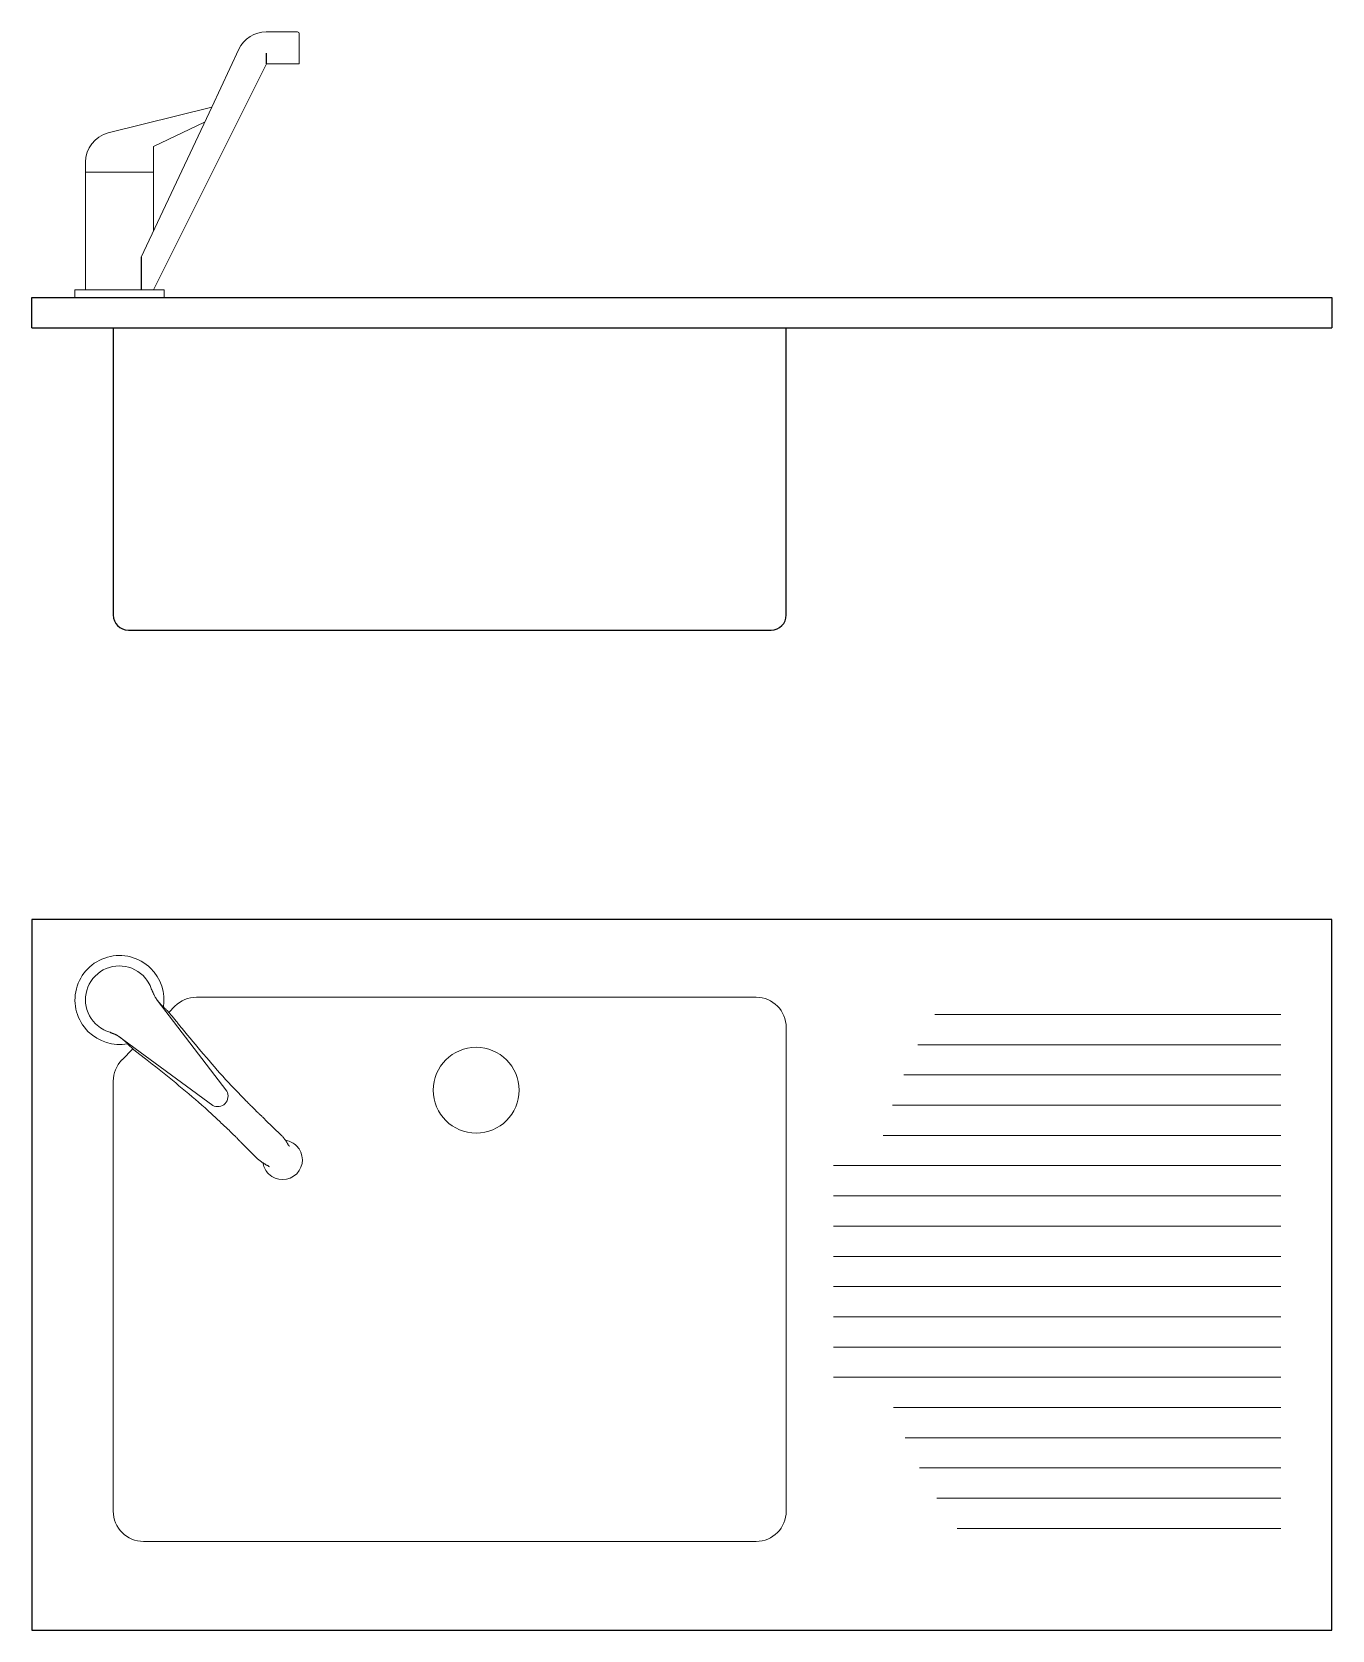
# Model space of a CAD drawing. Header units: millimetres. Extents: x 311 to 397, y 250 to 356.
import ezdxf

# ---------------------------------------------------------------- set-up
doc = ezdxf.new("R2010")
doc.units = ezdxf.units.MM
doc.layers.add('A-FURN', color=9, linetype='Continuous', lineweight=18)

msp = doc.modelspace()

# ---------------------------------------------------------------- linework, layer by layer
for p, q in [((326.34, 353.78), (326.34, 354.5)), ((318.05, 341), (318.05, 338.83)), ((310.83, 336.33), (310.83, 338.33)), ((310.83, 338.33), (396.83, 338.33)), ((396.83, 338.33), (396.83, 336.33)), ((310.83, 336.33), (396.83, 336.33)), ((316.21, 336.33), (316.21, 317.33)), ((360.73, 317.33), (360.73, 336.33)), ((317.21, 316.33), (359.73, 316.33)), ((396.83, 297.18), (310.83, 297.18)), ((310.83, 297.18), (310.83, 250.18)), ((396.83, 250.18), (396.83, 297.18)), ((310.83, 250.18), (396.83, 250.18))]:
    msp.add_line(p, q)
for centre, start, end in [((317.21, 317.33), 180, 270), ((359.73, 317.33), 270, 0)]:
    msp.add_arc(centre, 1, start, end)
at = {"layer": 'A-FURN'}
for p, q in [((328.41, 355.9), (326.33, 355.9)), ((328.51, 353.78), (328.51, 355.8)), ((324.52, 354.75), (322.73, 350.93)), ((318.87, 338.83), (326.34, 353.78)), ((326.34, 353.78), (328.51, 353.78)), ((315.88, 349.22), (322.73, 350.93)), ((322.73, 350.93), (318.05, 341)), ((318.87, 348.33), (322.25, 349.93)), ((318.87, 346.62), (318.87, 348.33)), ((314.37, 342.83), (314.37, 347.28)), ((314.37, 346.62), (318.28, 346.62)), ((318.87, 346.62), (318.28, 346.62)), ((318.87, 342.73), (318.87, 346.62)), ((314.37, 338.83), (314.37, 342.83)), ((313.68, 338.33), (313.68, 338.83)), ((313.68, 338.83), (319.57, 338.83)), ((319.57, 338.83), (318.87, 338.83)), ((319.57, 338.83), (319.57, 338.33)), ((358.73, 292.04), (321.71, 292.04)), ((320.29, 291.44), (319.89, 291.04)), ((393.44, 290.9), (370.55, 290.9)), ((360.73, 290.04), (360.73, 258.04)), ((317.51, 288.62), (316.79, 287.9)), ((393.44, 288.9), (369.44, 288.9)), ((393.44, 286.9), (368.51, 286.9)), ((316.21, 286.49), (316.21, 258.04)), ((393.44, 284.9), (367.75, 284.9)), ((326.27, 283.94), (327.32, 282.91)), ((324.73, 282.37), (325.78, 281.34)), ((393.44, 282.9), (367.14, 282.9)), ((393.44, 280.9), (363.86, 280.9)), ((393.44, 278.9), (363.86, 278.9)), ((393.44, 276.9), (363.86, 276.9)), ((393.44, 274.9), (363.86, 274.9)), ((393.44, 272.9), (363.86, 272.9)), ((393.44, 270.9), (363.86, 270.9)), ((393.44, 268.9), (363.86, 268.9)), ((393.44, 266.9), (363.86, 266.9)), ((393.44, 264.9), (367.83, 264.9)), ((393.44, 262.9), (368.6, 262.9)), ((393.44, 260.9), (369.55, 260.9)), ((393.44, 258.9), (370.69, 258.9)), ((393.44, 256.9), (372.03, 256.9)), ((358.73, 256.04), (318.21, 256.04))]:
    msp.add_line(p, q, dxfattribs=at)
at = {"layer": 'A-FURN', "ltscale": 4}
for p, q in [((319.16, 291.8), (319.12, 291.85)), ((319.12, 291.85), (323.72, 285.83)), ((319.2, 291.74), (319.16, 291.8)), ((319.25, 291.69), (319.2, 291.74)), ((319.29, 291.64), (319.25, 291.69)), ((319.34, 291.59), (319.29, 291.64)), ((319.39, 291.54), (319.34, 291.59)), ((319.43, 291.49), (319.39, 291.54)), ((319.48, 291.45), (319.43, 291.49)), ((319.53, 291.4), (319.48, 291.45)), ((319.58, 291.35), (319.53, 291.4)), ((319.63, 291.3), (319.58, 291.35)), ((319.68, 291.26), (319.63, 291.3)), ((319.72, 291.21), (319.68, 291.26)), ((319.77, 291.16), (319.72, 291.21)), ((319.82, 291.11), (319.77, 291.16)), ((319.87, 291.06), (319.82, 291.11)), ((319.91, 291.01), (319.87, 291.06)), ((319.96, 290.96), (319.91, 291.01)), ((320, 290.91), (319.96, 290.96)), ((320.05, 290.86), (320, 290.91)), ((320.09, 290.81), (320.05, 290.86)), ((320.13, 290.76), (320.09, 290.81)), ((320.18, 290.71), (320.13, 290.76)), ((316, 289.72), (315.98, 289.73)), ((316.03, 289.7), (316, 289.72)), ((316.06, 289.69), (316.03, 289.7)), ((316.09, 289.68), (316.06, 289.69)), ((316.11, 289.67), (316.09, 289.68)), ((316.14, 289.66), (316.11, 289.67)), ((320.22, 290.65), (320.18, 290.71)), ((320.26, 290.6), (320.22, 290.65)), ((320.3, 290.55), (320.26, 290.6)), ((320.35, 290.49), (320.3, 290.55)), ((320.39, 290.44), (320.35, 290.49)), ((320.43, 290.39), (320.39, 290.44)), ((320.47, 290.34), (320.43, 290.39)), ((320.51, 290.28), (320.47, 290.34)), ((320.56, 290.23), (320.51, 290.28)), ((320.6, 290.18), (320.56, 290.23)), ((320.64, 290.12), (320.6, 290.18)), ((320.68, 290.07), (320.64, 290.12)), ((320.72, 290.02), (320.68, 290.07)), ((320.77, 289.97), (320.72, 290.02)), ((320.95, 289.76), (320.77, 289.97)), ((321.12, 289.54), (320.95, 289.76)), ((316.17, 289.65), (316.14, 289.66)), ((316.2, 289.64), (316.17, 289.65)), ((316.22, 289.63), (316.2, 289.64)), ((316.25, 289.62), (316.22, 289.63)), ((316.28, 289.61), (316.25, 289.62)), ((316.31, 289.59), (316.28, 289.61)), ((316.33, 289.58), (316.31, 289.59)), ((316.36, 289.57), (316.33, 289.58)), ((316.39, 289.56), (316.36, 289.57)), ((316.42, 289.55), (316.39, 289.56)), ((316.44, 289.53), (316.42, 289.55)), ((316.47, 289.52), (316.44, 289.53)), ((316.49, 289.51), (316.47, 289.52)), ((316.52, 289.49), (316.49, 289.51)), ((316.58, 289.45), (316.52, 289.49)), ((322.79, 284.89), (316.58, 289.45)), ((316.63, 289.42), (316.58, 289.45)), ((316.69, 289.38), (316.63, 289.42)), ((316.74, 289.34), (316.69, 289.38)), ((316.8, 289.29), (316.74, 289.34)), ((316.85, 289.25), (316.8, 289.29)), ((316.9, 289.21), (316.85, 289.25)), ((316.95, 289.16), (316.9, 289.21)), ((317, 289.11), (316.95, 289.16)), ((317.05, 289.07), (317, 289.11)), ((317.1, 289.02), (317.05, 289.07)), ((317.15, 288.97), (317.1, 289.02)), ((317.2, 288.92), (317.15, 288.97)), ((317.25, 288.87), (317.2, 288.92)), ((317.29, 288.83), (317.25, 288.87)), ((317.34, 288.78), (317.29, 288.83)), ((317.39, 288.73), (317.34, 288.78)), ((317.44, 288.69), (317.39, 288.73)), ((317.49, 288.64), (317.44, 288.69)), ((317.54, 288.59), (317.49, 288.64)), ((321.3, 289.33), (321.12, 289.54)), ((321.48, 289.12), (321.3, 289.33)), ((321.66, 288.91), (321.48, 289.12)), ((321.83, 288.7), (321.66, 288.91)), ((322.01, 288.48), (321.83, 288.7)), ((317.69, 288.48), (317.54, 288.59)), ((318.35, 287.96), (317.69, 288.48)), ((318.57, 287.79), (318.35, 287.96)), ((318.79, 287.61), (318.57, 287.79)), ((319.02, 287.44), (318.79, 287.61)), ((322.19, 288.27), (322.01, 288.48)), ((322.37, 288.06), (322.19, 288.27)), ((322.55, 287.85), (322.37, 288.06)), ((322.73, 287.64), (322.55, 287.85)), ((322.91, 287.43), (322.73, 287.64)), ((319.24, 287.26), (319.02, 287.44)), ((319.46, 287.08), (319.24, 287.26)), ((319.68, 286.91), (319.46, 287.08)), ((319.9, 286.73), (319.68, 286.91)), ((320.12, 286.55), (319.9, 286.73)), ((320.34, 286.37), (320.12, 286.55)), ((323.09, 287.22), (322.91, 287.43)), ((323.27, 287.02), (323.09, 287.22)), ((323.46, 286.81), (323.27, 287.02)), ((323.64, 286.61), (323.46, 286.81)), ((323.83, 286.4), (323.64, 286.61)), ((320.56, 286.19), (320.34, 286.37)), ((320.78, 286.01), (320.56, 286.19)), ((321, 285.83), (320.78, 286.01)), ((321.22, 285.65), (321, 285.83)), ((321.43, 285.46), (321.22, 285.65)), ((321.65, 285.28), (321.43, 285.46)), ((324.02, 286.2), (323.83, 286.4)), ((324.21, 286), (324.02, 286.2)), ((324.4, 285.8), (324.21, 286)), ((324.47, 285.74), (324.4, 285.8)), ((324.53, 285.67), (324.47, 285.74)), ((324.59, 285.61), (324.53, 285.67)), ((324.66, 285.54), (324.59, 285.61)), ((324.72, 285.48), (324.66, 285.54)), ((324.78, 285.41), (324.72, 285.48)), ((321.86, 285.09), (321.65, 285.28)), ((322.07, 284.9), (321.86, 285.09)), ((322.29, 284.72), (322.07, 284.9)), ((322.5, 284.53), (322.29, 284.72)), ((322.7, 284.33), (322.5, 284.53)), ((324.85, 285.35), (324.78, 285.41)), ((324.91, 285.28), (324.85, 285.35)), ((324.97, 285.22), (324.91, 285.28)), ((325.04, 285.15), (324.97, 285.22)), ((325.1, 285.09), (325.04, 285.15)), ((325.16, 285.02), (325.1, 285.09)), ((325.23, 284.96), (325.16, 285.02)), ((325.29, 284.89), (325.23, 284.96)), ((325.35, 284.83), (325.29, 284.89)), ((325.42, 284.77), (325.35, 284.83)), ((325.48, 284.7), (325.42, 284.77)), ((325.55, 284.64), (325.48, 284.7)), ((325.61, 284.57), (325.55, 284.64)), ((325.67, 284.51), (325.61, 284.57)), ((325.71, 284.47), (325.67, 284.51)), ((325.75, 284.44), (325.71, 284.47)), ((325.79, 284.4), (325.75, 284.44)), ((325.83, 284.36), (325.79, 284.4)), ((322.78, 284.27), (322.7, 284.33)), ((322.85, 284.2), (322.78, 284.27)), ((322.92, 284.13), (322.85, 284.2)), ((323, 284.06), (322.92, 284.13)), ((323.07, 283.99), (323, 284.06)), ((323.14, 283.93), (323.07, 283.99)), ((323.22, 283.86), (323.14, 283.93)), ((323.29, 283.79), (323.22, 283.86)), ((323.36, 283.72), (323.29, 283.79)), ((323.43, 283.65), (323.36, 283.72)), ((323.51, 283.58), (323.43, 283.65)), ((323.58, 283.51), (323.51, 283.58)), ((323.65, 283.45), (323.58, 283.51)), ((323.72, 283.38), (323.65, 283.45)), ((323.8, 283.31), (323.72, 283.38)), ((325.87, 284.32), (325.83, 284.36)), ((325.91, 284.29), (325.87, 284.32)), ((325.95, 284.25), (325.91, 284.29)), ((325.99, 284.21), (325.95, 284.25)), ((326.03, 284.17), (325.99, 284.21)), ((326.07, 284.13), (326.03, 284.17)), ((326.11, 284.1), (326.07, 284.13)), ((326.15, 284.06), (326.11, 284.1)), ((326.19, 284.02), (326.15, 284.06)), ((326.23, 283.98), (326.19, 284.02)), ((326.27, 283.94), (326.23, 283.98)), ((323.87, 283.24), (323.8, 283.31)), ((323.94, 283.17), (323.87, 283.24)), ((324.01, 283.1), (323.94, 283.17)), ((324.08, 283.03), (324.01, 283.1)), ((324.15, 282.96), (324.08, 283.03)), ((324.19, 282.92), (324.15, 282.96)), ((324.23, 282.89), (324.19, 282.92)), ((324.27, 282.85), (324.23, 282.89)), ((324.31, 282.81), (324.27, 282.85)), ((324.34, 282.77), (324.31, 282.81)), ((324.38, 282.73), (324.34, 282.77)), ((324.42, 282.69), (324.38, 282.73)), ((324.46, 282.65), (324.42, 282.69)), ((324.5, 282.61), (324.46, 282.65)), ((324.54, 282.57), (324.5, 282.61)), ((324.58, 282.53), (324.54, 282.57)), ((324.62, 282.49), (324.58, 282.53)), ((324.65, 282.45), (324.62, 282.49)), ((324.69, 282.41), (324.65, 282.45)), ((324.73, 282.37), (324.69, 282.41)), ((327.36, 282.87), (327.32, 282.91)), ((327.4, 282.84), (327.36, 282.87)), ((327.43, 282.8), (327.4, 282.84)), ((327.47, 282.76), (327.43, 282.8)), ((327.5, 282.71), (327.47, 282.76)), ((327.52, 282.69), (327.5, 282.71)), ((327.54, 282.66), (327.52, 282.69)), ((327.56, 282.64), (327.54, 282.66)), ((327.58, 282.61), (327.56, 282.64)), ((327.6, 282.59), (327.58, 282.61)), ((327.62, 282.56), (327.6, 282.59)), ((327.63, 282.53), (327.62, 282.56)), ((327.65, 282.51), (327.63, 282.53)), ((327.67, 282.48), (327.65, 282.51)), ((327.69, 282.45), (327.67, 282.48)), ((327.7, 282.42), (327.69, 282.45)), ((327.72, 282.4), (327.7, 282.42)), ((327.74, 282.37), (327.72, 282.4)), ((327.75, 282.34), (327.74, 282.37)), ((327.77, 282.31), (327.75, 282.34)), ((327.79, 282.28), (327.77, 282.31)), ((327.8, 282.26), (327.79, 282.28)), ((325.82, 281.31), (325.78, 281.34)), ((325.87, 281.27), (325.82, 281.31)), ((325.91, 281.24), (325.87, 281.27)), ((325.95, 281.2), (325.91, 281.24)), ((327.82, 282.23), (327.8, 282.26)), ((327.84, 282.2), (327.82, 282.23)), ((327.86, 282.18), (327.84, 282.2)), ((325.99, 281.17), (325.95, 281.2)), ((326.01, 281.15), (325.99, 281.17)), ((326.04, 281.13), (326.01, 281.15)), ((326.07, 281.11), (326.04, 281.13)), ((326.09, 281.09), (326.07, 281.11)), ((326.12, 281.08), (326.09, 281.09)), ((326.15, 281.06), (326.12, 281.08)), ((326.17, 281.04), (326.15, 281.06)), ((326.2, 281.03), (326.17, 281.04)), ((326.23, 281.01), (326.2, 281.03)), ((326.26, 280.99), (326.23, 281.01)), ((326.29, 280.98), (326.26, 280.99)), ((326.31, 280.96), (326.29, 280.98)), ((326.34, 280.94), (326.31, 280.96)), ((326.37, 280.93), (326.34, 280.94)), ((326.4, 280.91), (326.37, 280.93)), ((326.43, 280.9), (326.4, 280.91)), ((326.46, 280.88), (326.43, 280.9)), ((326.48, 280.86), (326.46, 280.88)), ((326.51, 280.85), (326.48, 280.86)), ((326.54, 280.83), (326.51, 280.85))]:
    msp.add_line(p, q, dxfattribs=at)
for points in [[(319.53, 291.39, 0.243737), (318.68, 293.96, 1), (314.56, 289.76, 0.244286), (317.16, 288.97)], [(318.74, 292.56, 0.121688), (318.18, 293.47, 1), (315.04, 290.28, 0.123107), (315.98, 289.73)], [(326.12, 281.03, 0.150311), (326.49, 280.35, 1), (328.33, 282.22, 0.145063), (327.67, 282.57)]]:
    msp.add_lwpolyline(points, format="xyb", dxfattribs=at)
msp.add_lwpolyline([(318.73, 292.58), (318.75, 292.56), (318.76, 292.53), (318.77, 292.5), (318.79, 292.47), (318.8, 292.44), (318.81, 292.42), (318.82, 292.39), (318.84, 292.36), (318.85, 292.33), (318.86, 292.3), (318.88, 292.27), (318.89, 292.24), (318.9, 292.21), (318.91, 292.19), (318.93, 292.16), (318.94, 292.13), (318.96, 292.1), (318.97, 292.08), (318.99, 292.05), (319, 292.02), (319.04, 291.96), (319.08, 291.91), (319.12, 291.85)], dxfattribs=at)
at = {"layer": 'A-FURN'}
msp.add_circle((340.22, 285.89), 2.84, dxfattribs=at)
for centre, radius, start, end in [((326.33, 353.9), 2, 90, 154.8067), ((328.41, 355.8), 0.1, 0, 90), ((316.37, 347.28), 2, 104.3459, 180), ((321.71, 290.04), 2, 90, 135.3941), ((358.73, 290.04), 2, 0, 90), ((318.21, 286.49), 2, 135.3941, 180), ((318.21, 258.04), 2, 180, 270), ((358.73, 258.04), 2, 270, 0)]:
    msp.add_arc(centre, radius, start, end, dxfattribs=at)
at = {"layer": 'A-FURN', "ltscale": 4}
msp.add_arc((323.12, 285.49), 0.687, 241.209, 29.8779, dxfattribs=at)

doc.saveas('drawing.dxf')
